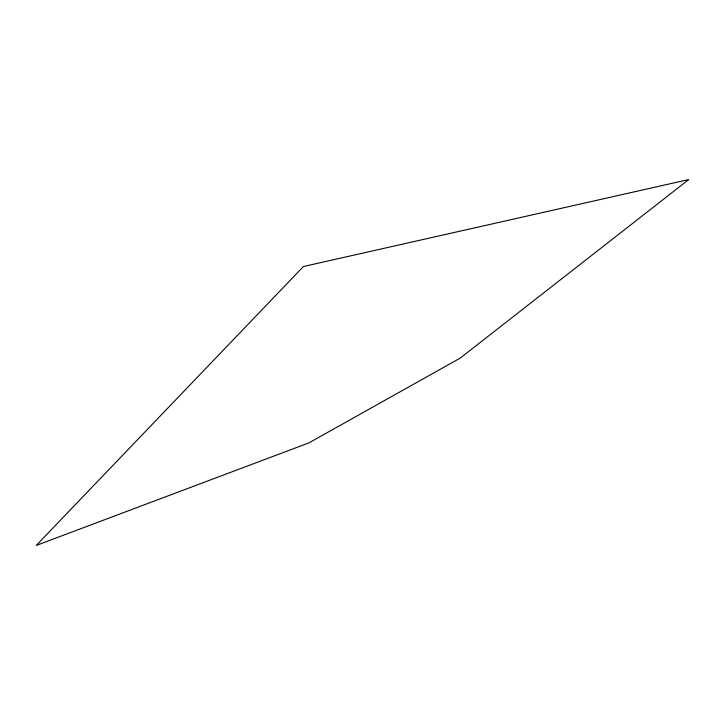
<?xml version="1.0" encoding="UTF-8"?>
<svg xmlns="http://www.w3.org/2000/svg" width="725" height="725" viewBox="0 0 725 725"><rect width="100%" height="100%" fill="white"/><g stroke="black" fill="none" stroke-linecap="round" stroke-linejoin="round"><path stroke-width="1.09" d="M303.44 266.51L36.25 545.445L308.95 442.875L460.157 358.141L688.75 179.555L303.44 266.51"/></g></svg>
